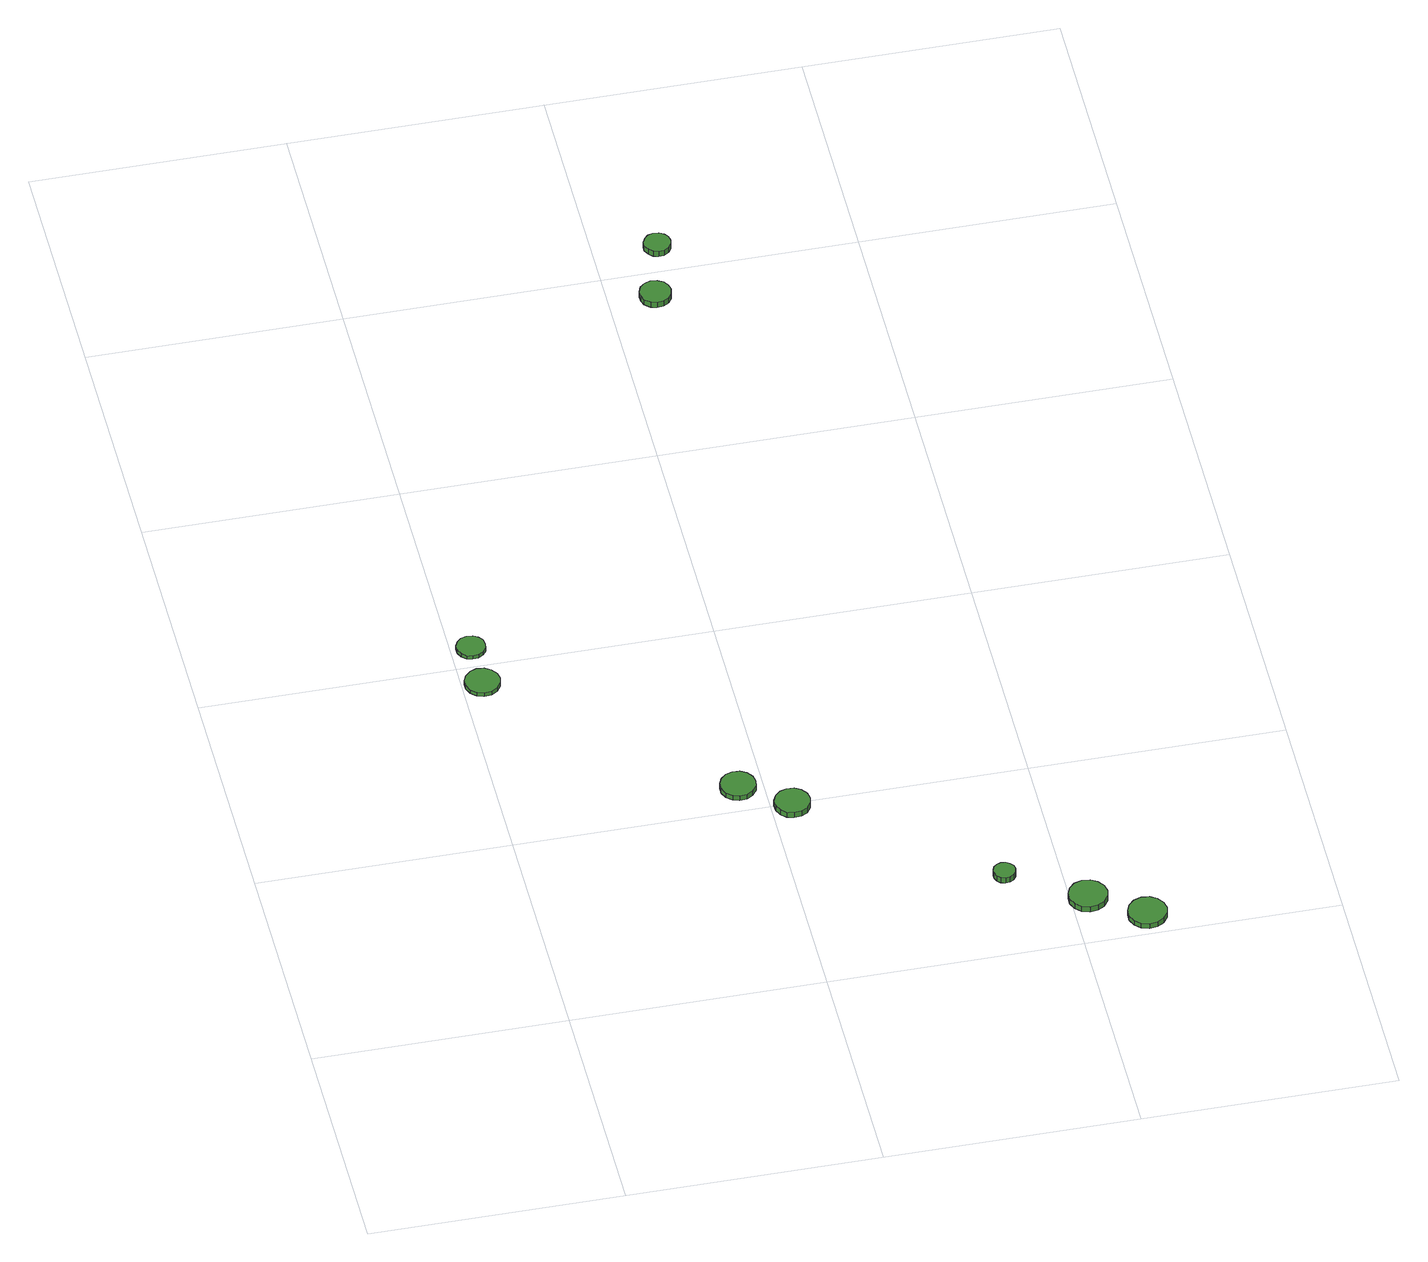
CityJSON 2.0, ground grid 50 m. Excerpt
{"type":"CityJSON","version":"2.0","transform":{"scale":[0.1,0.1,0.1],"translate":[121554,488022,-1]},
"CityObjects":{
"tree1":{"type":"SolitaryVegetationObject","attributes":{"function":"something"},"geometry":[{"type":"MultiSurface","lod":"1","boundaries":[[[0,1,2,3,4,5,6,7,8,9,10,11,12,13,14]],[[15,16,17,18,19,20,21,22,23,24,25,26,27,28,29]],[[0,29,28,1]],[[1,28,27,2]],[[2,27,26,3]],[[3,26,25,4]],[[4,25,24,5]],[[5,24,23,6]],[[6,23,22,7]],[[7,22,21,8]],[[8,21,20,9]],[[9,20,19,10]],[[10,19,18,11]],[[11,18,17,12]],[[12,17,16,13]],[[13,16,15,14]],[[14,15,29,0]]]}]},
"tree2":{"type":"SolitaryVegetationObject","attributes":{"function":"something"},"geometry":[{"type":"MultiSurface","lod":"1","boundaries":[[[30,31,32,33,34,35,36,37,38,39,40,41,42,43,44]],[[45,46,47,48,49,50,51,52,53,54,55,56,57,58,59]],[[30,59,58,31]],[[31,58,57,32]],[[32,57,56,33]],[[33,56,55,34]],[[34,55,54,35]],[[35,54,53,36]],[[36,53,52,37]],[[37,52,51,38]],[[38,51,50,39]],[[39,50,49,40]],[[40,49,48,41]],[[41,48,47,42]],[[42,47,46,43]],[[43,46,45,44]],[[44,45,59,30]]]}]},
"tree3":{"type":"SolitaryVegetationObject","attributes":{"function":"something"},"geometry":[{"type":"MultiSurface","lod":"1","boundaries":[[[60,61,62,63,64,65,66,67,68,69,70,71,72,73,74]],[[75,76,77,78,79,80,81,82,83,84,85,86,87,88,89]],[[60,89,88,61]],[[61,88,87,62]],[[62,87,86,63]],[[63,86,85,64]],[[64,85,84,65]],[[65,84,83,66]],[[66,83,82,67]],[[67,82,81,68]],[[68,81,80,69]],[[69,80,79,70]],[[70,79,78,71]],[[71,78,77,72]],[[72,77,76,73]],[[73,76,75,74]],[[74,75,89,60]]]}]},
"tree4":{"type":"SolitaryVegetationObject","attributes":{"function":"something"},"geometry":[{"type":"MultiSurface","lod":"1","boundaries":[[[90,91,92,93,94,95,96,97,98,99,100,101,102,103,104]],[[105,106,107,108,109,110,111,112,113,114,115,116,117,118,119]],[[90,119,118,91]],[[91,118,117,92]],[[92,117,116,93]],[[93,116,115,94]],[[94,115,114,95]],[[95,114,113,96]],[[96,113,112,97]],[[97,112,111,98]],[[98,111,110,99]],[[99,110,109,100]],[[100,109,108,101]],[[101,108,107,102]],[[102,107,106,103]],[[103,106,105,104]],[[104,105,119,90]]]}]},
"tree5":{"type":"SolitaryVegetationObject","attributes":{"function":"something"},"geometry":[{"type":"MultiSurface","lod":"1","boundaries":[[[120,121,122,123,124,125,126,127,128,129,130,131,132,133,134]],[[135,136,137,138,139,140,141,142,143,144,145,146,147,148,149]],[[120,149,148,121]],[[121,148,147,122]],[[122,147,146,123]],[[123,146,145,124]],[[124,145,144,125]],[[125,144,143,126]],[[126,143,142,127]],[[127,142,141,128]],[[128,141,140,129]],[[129,140,139,130]],[[130,139,138,131]],[[131,138,137,132]],[[132,137,136,133]],[[133,136,135,134]],[[134,135,149,120]]]}]},
"tree6":{"type":"SolitaryVegetationObject","attributes":{"function":"something"},"geometry":[{"type":"MultiSurface","lod":"1","boundaries":[[[150,151,152,153,154,155,156,157,158,159,160,161,162,163,164]],[[165,166,167,168,169,170,171,172,173,174,175,176,177,178,179]],[[150,179,178,151]],[[151,178,177,152]],[[152,177,176,153]],[[153,176,175,154]],[[154,175,174,155]],[[155,174,173,156]],[[156,173,172,157]],[[157,172,171,158]],[[158,171,170,159]],[[159,170,169,160]],[[160,169,168,161]],[[161,168,167,162]],[[162,167,166,163]],[[163,166,165,164]],[[164,165,179,150]]]}]},
"tree7":{"type":"SolitaryVegetationObject","attributes":{"function":"something"},"geometry":[{"type":"MultiSurface","lod":"1","boundaries":[[[180,181,182,183,184,185,186,187,188,189,190,191,192,193,194]],[[195,196,197,198,199,200,201,202,203,204,205,206,207,208,209]],[[180,209,208,181]],[[181,208,207,182]],[[182,207,206,183]],[[183,206,205,184]],[[184,205,204,185]],[[185,204,203,186]],[[186,203,202,187]],[[187,202,201,188]],[[188,201,200,189]],[[189,200,199,190]],[[190,199,198,191]],[[191,198,197,192]],[[192,197,196,193]],[[193,196,195,194]],[[194,195,209,180]]]}]},
"tree8":{"type":"SolitaryVegetationObject","attributes":{"function":"something"},"geometry":[{"type":"MultiSurface","lod":"1","boundaries":[[[210,211,212,213,214,215,216,217,218,219,220,221,222,223,224]],[[225,226,227,228,229,230,231,232,233,234,235,236,237,238,239]],[[210,239,238,211]],[[211,238,237,212]],[[212,237,236,213]],[[213,236,235,214]],[[214,235,234,215]],[[215,234,233,216]],[[216,233,232,217]],[[217,232,231,218]],[[218,231,230,219]],[[219,230,229,220]],[[220,229,228,221]],[[221,228,227,222]],[[222,227,226,223]],[[223,226,225,224]],[[224,225,239,210]]]}]},
"tree9":{"type":"SolitaryVegetationObject","attributes":{"function":"something"},"geometry":[{"type":"MultiSurface","lod":"1","boundaries":[[[240,241,242,243,244,245,246,247,248,249,250,251,252,253,254]],[[255,256,257,258,259,260,261,262,263,264,265,266,267,268,269]],[[240,269,268,241]],[[241,268,267,242]],[[242,267,266,243]],[[243,266,265,244]],[[244,265,264,245]],[[245,264,263,246]],[[246,263,262,247]],[[247,262,261,248]],[[248,261,260,249]],[[249,260,259,250]],[[250,259,258,251]],[[251,258,257,252]],[[252,257,256,253]],[[253,256,255,254]],[[254,255,269,240]]]}]}
},
"vertices":[
[75,950,18],[72,964,18],[63,976,18],[51,983,18],[36,985,18],[23,980,18],[12,970,18],[6,957,18],[6,943,18],[12,930,18],[23,920,18],[36,915,18],[51,917,18],[63,924,18],[72,936,18],[72,936,9],[63,924,9],[51,917,9],[36,915,9],[23,920,9],[12,930,9],[6,943,9],[6,957,9],[12,970,9],[23,980,9],[36,985,9],[51,983,9],[63,976,9],[72,964,9],[75,950,9],
[68,1050,17],[66,1062,17],[59,1071,17],[49,1077,17],[37,1078,17],[26,1075,17],[17,1067,17],[12,1056,17],[12,1044,17],[17,1033,17],[26,1025,17],[37,1022,17],[49,1023,17],[59,1029,17],[66,1038,17],[66,1038,9],[59,1029,9],[49,1023,9],[37,1022,9],[26,1025,9],[17,1033,9],[12,1044,9],[12,1056,9],[17,1067,9],[26,1075,9],[37,1078,9],[49,1077,9],[59,1071,9],[66,1062,9],[68,1050,9],
[485,560,24],[482,574,24],[473,586,24],[461,593,24],[446,594,24],[433,590,24],[422,580,24],[416,567,24],[416,553,24],[422,540,24],[433,530,24],[446,526,24],[461,527,24],[473,534,24],[482,546,24],[482,546,12],[473,534,12],[461,527,12],[446,526,12],[433,530,12],[422,540,12],[416,553,12],[416,567,12],[422,580,12],[433,590,12],[446,594,12],[461,593,12],[473,586,12],[482,574,12],[485,560,12],
[575,490,26],[572,504,26],[563,516,26],[551,523,26],[536,524,26],[523,520,26],[512,510,26],[506,497,26],[506,483,26],[512,470,26],[523,460,26],[536,456,26],[551,457,26],[563,464,26],[572,476,26],[572,476,13],[563,464,13],[551,457,13],[536,456,13],[523,460,13],[512,470,13],[506,483,13],[506,497,13],[512,510,13],[523,520,13],[536,524,13],[551,523,13],[563,516,13],[572,504,13],[575,490,13],
[912,210,30],[910,219,30],[904,226,30],[897,231,30],[888,232,30],[879,229,30],[872,223,30],[869,214,30],[869,206,30],[872,197,30],[879,191,30],[888,188,30],[897,189,30],[904,194,30],[910,201,30],[910,201,17],[904,194,17],[897,189,17],[888,188,17],[879,191,17],[872,197,17],[869,206,17],[869,214,17],[872,223,17],[879,229,17],[888,232,17],[897,231,17],[904,226,17],[910,219,17],[912,210,17],
[1068,110,33],[1065,125,33],[1055,138,33],[1042,146,33],[1026,148,33],[1011,143,33],[999,132,33],[993,118,33],[993,102,33],[999,88,33],[1011,77,33],[1026,72,33],[1042,74,33],[1055,82,33],[1065,95,33],[1065,95,20],[1055,82,20],[1042,74,20],[1026,72,20],[1011,77,20],[999,88,20],[993,102,20],[993,118,20],[999,132,20],[1011,143,20],[1026,148,20],[1042,146,20],[1055,138,20],[1065,125,20],[1068,110,20],
[1168,40,33],[1165,55,33],[1155,68,33],[1142,76,33],[1126,78,33],[1111,73,33],[1099,62,33],[1093,48,33],[1093,32,33],[1099,18,33],[1111,7,33],[1126,2,33],[1142,4,33],[1155,12,33],[1165,25,33],[1165,25,21],[1155,12,21],[1142,4,21],[1126,2,21],[1111,7,21],[1099,18,21],[1093,32,21],[1093,48,21],[1099,62,21],[1111,73,21],[1126,78,21],[1142,76,21],[1155,68,21],[1165,55,21],[1168,40,21],
[621,1930,26],[618,1943,26],[611,1953,26],[600,1959,26],[587,1961,26],[575,1957,26],[565,1948,26],[560,1936,26],[560,1924,26],[565,1912,26],[575,1903,26],[587,1899,26],[600,1901,26],[611,1907,26],[618,1917,26],[618,1917,13],[611,1907,13],[600,1901,13],[587,1899,13],[575,1903,13],[565,1912,13],[560,1924,13],[560,1936,13],[565,1948,13],[575,1957,13],[587,1961,13],[600,1959,13],[611,1953,13],[618,1943,13],[621,1930,13],
[646,2050,39],[644,2061,39],[638,2069,39],[628,2075,39],[617,2076,39],[607,2073,39],[599,2065,39],[594,2055,39],[594,2045,39],[599,2035,39],[607,2027,39],[617,2024,39],[628,2025,39],[638,2031,39],[644,2039,39],[644,2039,26],[638,2031,26],[628,2025,26],[617,2024,26],[607,2027,26],[599,2035,26],[594,2045,26],[594,2055,26],[599,2065,26],[607,2073,26],[617,2076,26],[628,2075,26],[638,2069,26],[644,2061,26],[646,2050,26]
]}
